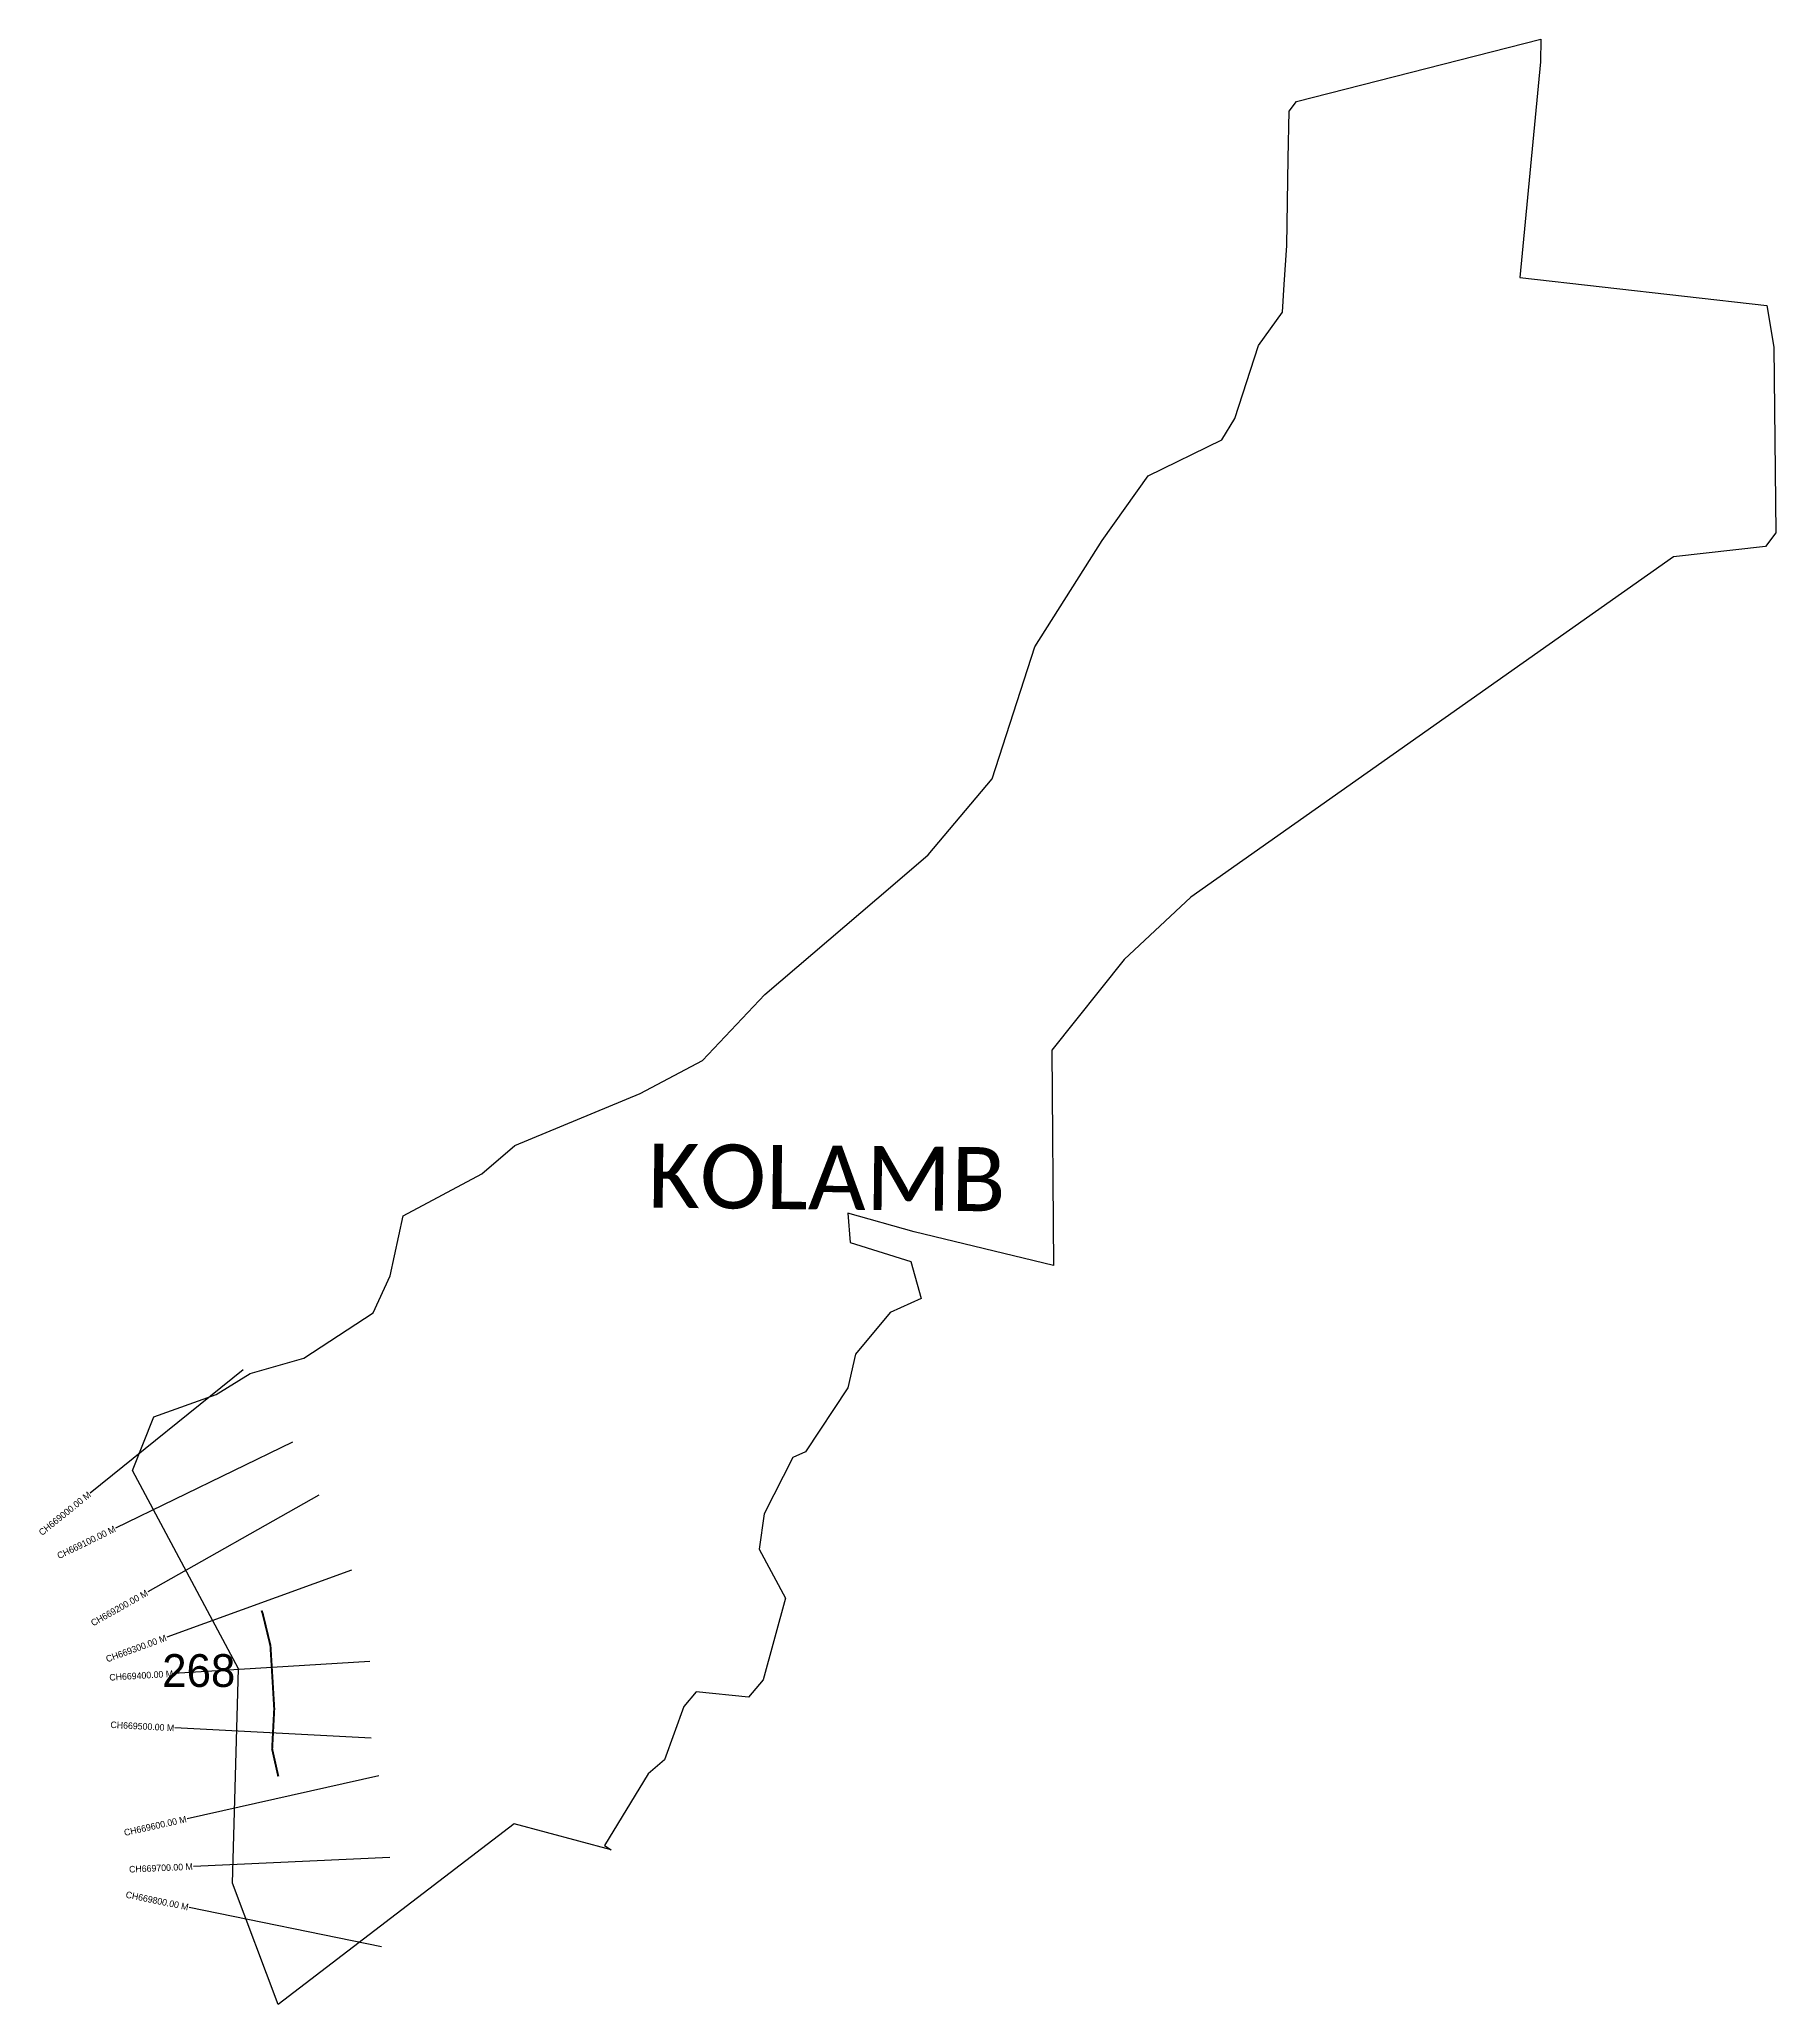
# Model space of a CAD drawing. Header units: metres. Extents: x 335490 to 338140, y 1777430 to 1780429.
import ezdxf
from ezdxf.enums import TextEntityAlignment as Align

# ---------------------------------------------------------------- set-up
doc = ezdxf.new("R2010")
doc.units = ezdxf.units.M
for name, color, linetype in [('ARTIFICIALLY PROTECTED', 4, 'Continuous'), ('CS', 134, 'Continuous'), ('CSMark', 6, 'Continuous'), ('VILLAGE NAME', 250, 'Continuous')]:
    doc.layers.add(name, color=color, linetype=linetype)

msp = doc.modelspace()

# ---------------------------------------------------------------- linework, layer by layer
at = {"color": 6}
msp.add_lwpolyline([(335664.6, 1778327), (335759.9, 1778361.3), (335811.6, 1778393.1), (335893.6, 1778416.6), (335999.6, 1778485.6), (336025.5, 1778542.3), (336045.2, 1778633.6), (336165.4, 1778697.8), (336215.6, 1778741.2), (336406.9, 1778820.5), (336502.5, 1778871.1), (336597.4, 1778971.5), (336792.9, 1779138.5), (336846.9, 1779184.6), (336944.2, 1779300.6), (337009.5, 1779502.1), (337112.1, 1779664.3), (337182.4, 1779763.4), (337294.8, 1779818.1), (337314.8, 1779850.7), (337351, 1779962.1), (337387.5, 1780013.1), (337390.2, 1780055), (337394.2, 1780114.8), (337396.4, 1780247.6), (337397.6, 1780319.7), (337408.9, 1780334.2), (337781.9, 1780429.3), (337781.6, 1780394.9), (337749.8, 1780065.9), (338126.7, 1780023), (338137.7, 1779959.3), (338140.4, 1779676.3), (338125, 1779655.5), (337984.3, 1779639.3), (337247.7, 1779120.4), (337145.7, 1779024.9), (337035.6, 1778886.5), (337038, 1778557.8), (336825.6, 1778609.2), (336724.3, 1778638.1), (336727.6, 1778593.2), (336820.4, 1778564), (336835.9, 1778507.5), (336789, 1778486.3), (336735.6, 1778422.7), (336724, 1778371.5), (336659.3, 1778273.8), (336640.1, 1778264.9), (336596.2, 1778179), (336588.6, 1778125.3), (336629, 1778050.1), (336594.7, 1777925.7), (336572.4, 1777899.3), (336492.7, 1777907.6), (336474, 1777885.1), (336444.3, 1777803.8), (336419.3, 1777782.3), (336352.9, 1777672.7), (336362.9, 1777666.1), (336214.7, 1777705.8), (335854.5, 1777430), (335785, 1777615.2), (335793.8, 1777942.3), (335632.1, 1778245.4), (335664.6, 1778327)], dxfattribs=at)
at = {"layer": 'ARTIFICIALLY PROTECTED', "const_width": 3, "flags": 128}
msp.add_lwpolyline([(335829.3, 1778031.5), (335830.9, 1778027.1), (335842.8, 1777977.9), (335846.7, 1777913.6), (335848.6, 1777881.5), (335845.4, 1777820.1), (335854.8, 1777778.3)], dxfattribs=at)
at = {"layer": 'CS'}
for p, q in [((335801.2, 1778399), (335567.6, 1778210.7)), ((335876.3, 1778288.6), (335606.5, 1778157.4)), ((335916.8, 1778207.3), (335655.5, 1778059.9)), ((335966.4, 1778093.3), (335684.5, 1777990.7)), ((335994.5, 1777953.5), (335695.1, 1777935.4)), ((335996.5, 1777836.9), (335696.9, 1777852.3)), ((336008.3, 1777779.1), (335715.5, 1777713.8)), ((336025, 1777654.4), (335725.3, 1777641)), ((336012.4, 1777518.1), (335718.5, 1777578.5))]:
    msp.add_line(p, q, dxfattribs=at)

# ---------------------------------------------------------------- texts
at = {"insert": (335677.6, 1777964.9), "char_height": 50, "attachment_point": 1}
msp.add_mtext_dynamic_manual_height_columns('268', width=84.374, gutter_width=1, heights=[74.2], dxfattribs=at)
at = {"layer": 'CSMark'}
for s, rotation, p in [('CH669000.00 M', 38.8643, (335566.8, 1778210.1)), ('CH669100.00 M', 25.9475, (335605.6, 1778156.9)), ('CH669200.00 M', 29.4259, (335654.6, 1778059.4)), ('CH669300.00 M', 20.0052, (335683.6, 1777990.3)), ('CH669400.00 M', 3.4624, (335694.1, 1777935.3)), ('CH669500.00 M', 357.0511, (335695.9, 1777852.3)), ('CH669600.00 M', 12.5793, (335714.5, 1777713.5)), ('CH669700.00 M', 2.5653, (335724.3, 1777640.9)), ('CH669800.00 M', 348.3747, (335717.6, 1777578.7))]:
    msp.add_text(s, height=10, rotation=rotation, dxfattribs=at).set_placement(p, align=Align.MIDDLE_RIGHT)
at = {"layer": 'VILLAGE NAME', "insert": (336419.7, 1778744.2), "char_height": 97.83, "attachment_point": 1, "rotation": 359.3742}
msp.add_mtext_dynamic_manual_height_columns('{\\fCalibri|b0|i0|c0|p34;KOLAMB}', width=965.367, gutter_width=489.2, heights=[0], dxfattribs=at)

doc.saveas('drawing.dxf')
